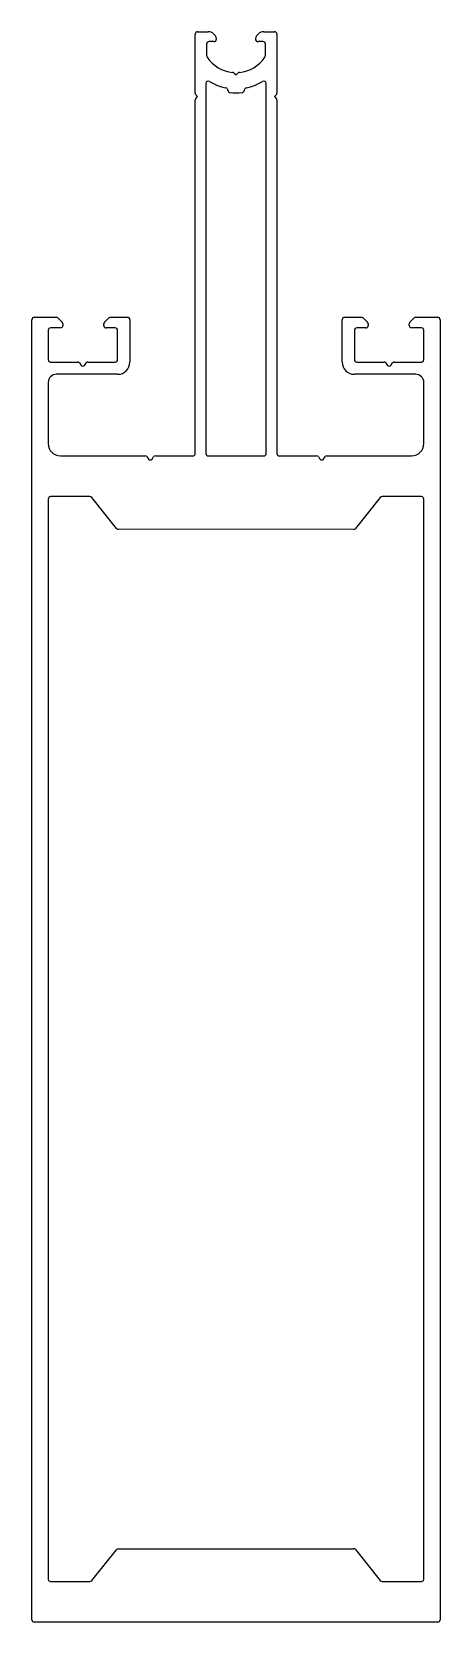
# Model space of a CAD drawing. Extents: x 825 to 875, y 464 to 659.
import ezdxf

# ---------------------------------------------------------------- set-up
doc = ezdxf.new("R2010")
doc.units = 0
doc.layers.get('0').update_dxf_attribs({"linetype": 'CONTINUOUS'})

msp = doc.modelspace()

# ---------------------------------------------------------------- linework, layer by layer
at = {"color": 0}
for p, q in [((844.52, 651.31), (844.52, 658.54)), ((844.82, 658.84), (846.12, 658.84)), ((845.92, 657.34), (845.92, 655.98)), ((846.82, 657.64), (846.22, 657.64)), ((852.82, 657.64), (852.22, 657.64)), ((852.91, 658.84), (854.22, 658.84)), ((853.12, 655.98), (853.12, 657.34)), ((854.52, 658.54), (854.52, 651.31)), ((849.28, 653.77), (849.52, 653.54)), ((849.52, 653.54), (849.75, 653.77)), ((845.82, 652.49), (845.82, 607.14)), ((853.22, 607.14), (853.22, 652.49)), ((844.52, 607.14), (844.52, 650.46)), ((844.82, 650.89), (844.6, 651.1)), ((844.6, 650.67), (844.82, 650.89)), ((854.43, 651.1), (854.22, 650.89)), ((854.22, 650.89), (854.43, 650.67)), ((854.52, 650.46), (854.52, 607.14)), ((824.52, 464.14), (824.52, 623.54)), ((824.82, 623.84), (827.49, 623.84)), ((826.52, 622.24), (826.52, 618.64)), ((828.02, 622.54), (826.82, 622.54)), ((827.7, 623.75), (828.23, 623.22)), ((828.32, 623.01), (828.32, 622.84)), ((833.32, 622.83), (833.32, 623.01)), ((833.4, 623.22), (833.93, 623.75)), ((834.72, 622.54), (833.62, 622.53)), ((834.14, 623.83), (836.22, 623.84)), ((835.02, 618.64), (835.02, 622.24)), ((836.52, 623.54), (836.52, 618.34)), ((862.52, 618.34), (862.52, 623.54)), ((862.82, 623.84), (864.89, 623.83)), ((864.02, 622.24), (864.02, 618.64)), ((865.42, 622.53), (864.32, 622.54)), ((865.1, 623.75), (865.63, 623.22)), ((865.72, 623.01), (865.72, 622.83)), ((870.72, 622.84), (870.72, 623.01)), ((870.8, 623.22), (871.33, 623.75)), ((872.22, 622.54), (871.02, 622.54)), ((871.54, 623.84), (874.22, 623.84)), ((872.52, 618.64), (872.52, 622.24)), ((874.52, 623.54), (874.52, 464.14)), ((826.82, 618.34), (830.14, 618.34)), ((830.35, 618.25), (830.55, 617.92)), ((830.98, 617.92), (831.18, 618.25)), ((831.39, 618.34), (834.72, 618.34)), ((864.32, 618.34), (867.64, 618.34)), ((867.85, 618.25), (868.05, 617.92)), ((868.48, 617.92), (868.68, 618.25)), ((868.89, 618.34), (872.22, 618.34)), ((835.02, 616.84), (827.52, 616.84)), ((871.52, 616.84), (864.02, 616.84)), ((826.52, 615.84), (826.52, 608.34)), ((872.52, 608.34), (872.52, 615.84)), ((828.02, 606.84), (838.39, 606.84)), ((838.6, 606.75), (838.8, 606.42)), ((839.23, 606.42), (839.43, 606.75)), ((839.64, 606.84), (844.22, 606.84)), ((846.12, 606.84), (852.92, 606.84)), ((854.82, 606.84), (859.39, 606.84)), ((859.6, 606.75), (859.8, 606.42)), ((860.23, 606.42), (860.43, 606.75)), ((860.64, 606.84), (871.02, 606.84)), ((826.52, 601.54), (826.52, 469.09)), ((831.62, 601.84), (826.82, 601.84)), ((834.88, 597.95), (831.85, 601.72)), ((867.18, 601.72), (864.14, 597.94)), ((872.22, 601.84), (867.42, 601.84)), ((872.52, 469.09), (872.52, 601.54)), ((863.91, 597.83), (835.11, 597.84)), ((831.85, 468.95), (834.88, 472.72)), ((835.11, 472.83), (863.91, 472.85)), ((864.14, 472.73), (867.18, 468.95)), ((826.82, 468.84), (831.62, 468.84)), ((867.42, 468.84), (872.22, 468.84)), ((874.22, 463.84), (824.82, 463.84))]:
    msp.add_line(p, q, dxfattribs=at)
for centre, radius, start, end in [((844.82, 658.54), 0.3, 90, 180), ((846.22, 657.34), 0.3, 90, 180), ((846.12, 657.84), 1, 8.2132, 90), ((846.81, 657.94), 0.301, 270.2729, 7.9403), ((852.91, 657.84), 1, 90, 171.7868), ((852.21, 657.93), 0.298, 171.3723, 270.4145), ((852.82, 657.34), 0.3, 0, 90), ((854.22, 658.54), 0.3, 360, 90), ((846.42, 655.98), 0.5, 180, 214.0164), ((849.52, 658.08), 4.24, 214.0164, 264.3591), ((849.52, 658.08), 4.24, 275.6409, 325.9836), ((852.62, 655.98), 0.5, 325.9836, 360), ((849.07, 653.56), 0.3, 45, 84.3591), ((849.96, 653.56), 0.3, 95.6409, 135), ((844.82, 651.31), 0.3, 180, 225), ((846.12, 652.49), 0.3, 58.676, 180), ((849.52, 658.08), 6.24, 238.676, 258.5346), ((848.22, 651.67), 0.3, 0.731, 78.5346), ((848.82, 651.67), 0.3, 180.731, 263.7594), ((849.52, 658.08), 6.74, 263.7594, 276.2406), ((850.22, 651.67), 0.3, 276.2406, 359.269), ((850.82, 651.67), 0.3, 101.4654, 179.269), ((849.52, 658.08), 6.24, 281.4654, 301.324), ((852.92, 652.49), 0.3, 0, 121.324), ((854.22, 651.31), 0.3, 315, 0), ((844.82, 650.46), 0.3, 135, 180), ((854.22, 650.46), 0.3, 0, 45), ((824.82, 623.54), 0.3, 90, 180), ((826.82, 622.24), 0.3, 90, 180), ((827.49, 623.54), 0.3, 45, 90), ((828.02, 622.84), 0.3, 270, 360), ((828.02, 623.01), 0.3, 360, 45), ((833.62, 623.01), 0.3, 135, 180), ((833.62, 622.83), 0.3, 180, 270.0983), ((834.14, 623.53), 0.3, 90.0596, 135), ((834.72, 622.24), 0.3, 0, 90.0983), ((836.22, 623.54), 0.3, 0, 90.0596), ((862.82, 623.54), 0.3, 89.9404, 180), ((864.32, 622.24), 0.3, 89.9017, 180), ((864.89, 623.53), 0.3, 45, 89.9404), ((865.42, 622.83), 0.3, 269.9017, 360), ((865.42, 623.01), 0.3, 360, 45), ((871.02, 623.01), 0.3, 135, 180), ((871.02, 622.84), 0.3, 180, 270), ((871.54, 623.54), 0.3, 90, 135), ((872.22, 622.24), 0.3, 0, 90), ((874.22, 623.54), 0.3, 0, 90), ((826.82, 618.64), 0.3, 180, 270), ((830.14, 618.04), 0.3, 45, 90), ((831.39, 618.04), 0.3, 90, 135), ((834.72, 618.64), 0.3, 270, 0), ((835.02, 618.34), 1.5, 270, 0), ((864.02, 618.34), 1.5, 180, 270), ((864.32, 618.64), 0.3, 180, 270), ((867.64, 618.04), 0.3, 45, 90), ((868.89, 618.04), 0.3, 90, 135), ((872.22, 618.64), 0.3, 270, 0), ((827.52, 615.84), 1, 90, 180), ((830.77, 618.14), 0.3, 225, 315), ((868.27, 618.14), 0.3, 225, 315), ((871.52, 615.84), 1, 0, 90), ((828.02, 608.34), 1.5, 180, 270), ((838.39, 606.54), 0.3, 45, 90), ((839.64, 606.54), 0.3, 90, 135), ((844.22, 607.14), 0.3, 270, 0), ((846.12, 607.14), 0.3, 180, 270), ((852.92, 607.14), 0.3, 270, 0), ((854.82, 607.14), 0.3, 180, 270), ((859.39, 606.54), 0.3, 45, 90), ((860.64, 606.54), 0.3, 90, 135), ((871.02, 608.34), 1.5, 270, 0), ((839.02, 606.64), 0.3, 225, 315), ((860.02, 606.64), 0.3, 225, 315), ((826.82, 601.54), 0.3, 90, 180), ((831.62, 601.54), 0.3, 38.7752, 90), ((867.42, 601.54), 0.3, 90, 141.2248), ((872.22, 601.54), 0.3, 0, 90), ((835.11, 598.14), 0.3, 218.7576, 269.9762), ((863.91, 598.13), 0.3, 269.9762, 321.2424), ((835.11, 472.53), 0.3, 90.0238, 141.2365), ((863.91, 472.55), 0.3, 38.7635, 90.0238), ((826.79, 469.11), 0.276, 185.1944, 275.1944), ((831.62, 469.14), 0.3, 270, 321.2248), ((867.42, 469.14), 0.3, 218.7752, 270), ((872.24, 469.11), 0.276, 264.8056, 354.8056), ((824.82, 464.14), 0.3, 180, 270), ((874.22, 464.14), 0.3, 270, 360)]:
    msp.add_arc(centre, radius, start, end, dxfattribs=at)

doc.saveas('drawing.dxf')
